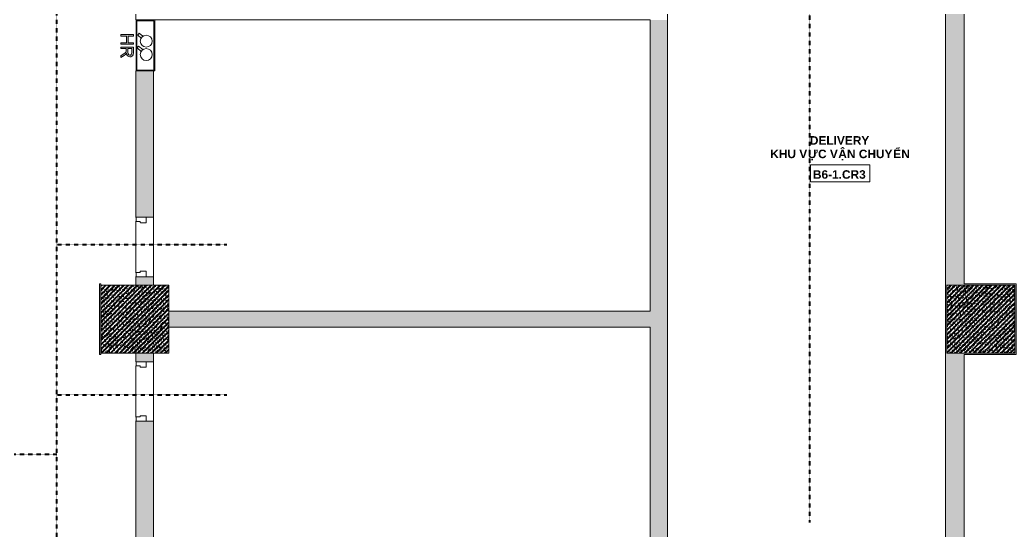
# Model space of a CAD drawing. Header units: millimetres. Extents: x -32090 to 18410, y 18847 to 76047.
# Drawn here: x -4740 to 6975, y 24855 to 30867 of the extents above; entities that cross this region are included whole.
import ezdxf

# ---------------------------------------------------------------- set-up
doc = ezdxf.new("R2010")
doc.units = ezdxf.units.MM
doc.linetypes.add('dash 1-1', pattern=[2, 1, -1])
for name, color, linetype, lineweight in [('A-AREA-IDEN', 2, 'Continuous', 9), ('A-DETL', 90, 'Continuous', 5), ('A-DOOR', 31, 'Continuous', 5), ('A-WALL', 113, 'Continuous', 5), ('A-WALL-PATT', 111, 'Continuous', 5), ('P-SANR-FIXT', 6, 'Continuous', 5), ('S-COLS', 52, 'Continuous', 5)]:
    doc.layers.add(name, color=color, linetype=linetype, lineweight=lineweight)
doc.styles.add('Arial_B', font='arialbd.ttf', dxfattribs={"height": 100})
doc.styles.add('Arial_B_1', font='arialbd.ttf', dxfattribs={"height": 100})
pattern_1 = [(50, (0, 0), (63.7639, -5.57885), [6.667, -73.342]), (355, (0, 0), (-12.33488, 66.86951), [5.334, -58.674]), (100.451, (5.314, -0.465), (51.43036, 61.29098), [5.667, -62.332]), (46.184, (0, 17.78), (94.87722, -14.71484), [10.001, -110.014]), (96.636, (7.91, 16.55), (83.09115, 86.5993), [8.5, -93.497]), (351.184, (0, 17.78), (83.09204, 86.59928), [8.001, -88.011]), (21, (8.89, 13.335), (53.06449, -35.79273), [6.667, -73.342]), (326, (8.89, 13.335), (21.63066, 64.46546), [5.334, -58.674]), (71.451, (13.31, 10.35), (74.69646, 28.67237), [5.667, -62.332]), (37.5, (0, 0), (1.080413, 29.594271), [1.676, -56.286, 1.676, -57.887, -58.896]), (37.5, (0, 0), (1.080413, 29.594271), [-117.526, 1.676, -57.22]), (7.5, (0, 0), (23.386368, 35.063507), [1.676, -32.283, 1.676, -54.953, -22.447]), (7.5, (0, 0), (23.386368, 35.063507), [-90.589, 1.676, -20.771]), (327.5, (-19.825, 0), (47.456567, -2.005468), [1.676, -20.549, 1.676, -67.666, -92.011]), (327.5, (-19.825, 0), (47.456567, -2.005468), [-91.567, 1.676, -90.335]), (317.5, (-28.715, 0), (51.84495, 8.89904), [1.676, -27.216, 1.676, -44.374, -65.341]), (317.5, (-28.715, 0), (51.84495, 8.89904), [-74.943, 1.676, -63.665]), (45, (0, 0), (-26.71591, 26.71591), []), (45, (0, 10.89), (-26.71591, 26.71591), [])]

# ---------------------------------------------------------------- blocks, each defined once
blk = doc.blocks.new('HR AM TUONG 12 - HR-11245543-1st Traffic Floor Plan - Pedestrian')
at = {"layer": 'P-SANR-FIXT'}
h = blk.add_hatch(color=256, dxfattribs=at)
h.paths.add_polyline_path([(106, 282), (88, 282), (88, 218), (65, 218), (55, 218), (46, 222), (36, 231), (21, 253), (3, 282), (-18, 282), (6, 242), (22, 222), (32, 215), (13, 210), (1, 201), (-7, 188), (-9, 175), (-8, 163), (-3, 153), (4, 144), (13, 138), (42, 134), (106, 134), (106, 218)])
h.paths.add_polyline_path([(88, 199), (88, 153), (42, 153), (26, 155), (17, 159), (11, 167), (9, 176), (13, 188), (26, 197), (46, 199), (65, 199)])
blk.add_hatch(color=256, dxfattribs=at).paths.add_polyline_path([(138, 282), (138, 134), (157, 134), (157, 194), (235, 194), (235, 134), (254, 134), (254, 282), (235, 282), (235, 213), (157, 213), (157, 282)])
at = {"layer": 'P-SANR-FIXT', "color": 7}
for p, q in [((3, 282), (-18, 282)), ((-18, 282), (6, 242)), ((22, 252), (3, 282)), ((6, 242), (21, 223)), ((36, 231), (22, 252)), ((106, 282), (88, 282)), ((88, 282), (88, 218)), ((106, 134), (106, 282)), ((157, 282), (138, 282)), ((138, 282), (138, 134)), ((157, 213), (157, 282)), ((254, 282), (235, 282)), ((235, 282), (235, 213)), ((254, 134), (254, 282)), ((-7, 189), (-9, 175)), ((-9, 175), (-8, 163)), ((-8, 163), (-3, 153)), ((1, 201), (-7, 189)), ((-3, 153), (4, 144)), ((13, 210), (1, 201)), ((4, 144), (13, 138)), ((9, 176), (13, 188)), ((11, 167), (9, 176)), ((17, 159), (11, 167)), ((32, 215), (13, 210)), ((13, 188), (25, 196)), ((13, 138), (42, 134)), ((27, 155), (17, 159)), ((21, 223), (32, 215)), ((25, 196), (46, 199)), ((42, 153), (27, 155)), ((46, 222), (36, 231)), ((88, 153), (42, 153)), ((42, 134), (106, 134)), ((55, 218), (46, 222)), ((46, 199), (88, 199)), ((65, 218), (55, 218)), ((88, 218), (65, 218)), ((88, 199), (88, 153)), ((138, 134), (157, 134)), ((235, 213), (157, 213)), ((157, 134), (157, 194)), ((157, 194), (235, 194)), ((235, 194), (235, 134)), ((235, 134), (254, 134)), ((-175, 102), (425, 102)), ((-175, -117), (-175, 102)), ((-175, 102), (-175, -117)), ((-165, -107), (-165, 93)), ((-165, 93), (415, 93)), ((54, 42), (95, 91)), ((76, 21), (118, 72)), ((118, 72), (95, 91)), ((212, 42), (246, 83)), ((233, 21), (269, 64)), ((269, 64), (246, 83)), ((415, 93), (415, -107)), ((425, 102), (425, -117)), ((425, -117), (425, 102)), ((415, -107), (-165, -107)), ((-175, -117), (425, -117)), ((425, -117), (-175, -117))]:
    blk.add_line(p, q, dxfattribs=at)
for centre in [(18, -18), (175, -18)]:
    blk.add_circle(centre, 70, dxfattribs=at)
blk = doc.blocks.new('DP4-D101 - DP4-D101-12537075-1st Traffic Floor Plan - Pedestrian')
at = {"layer": 'A-DOOR'}
for p, q in [((-347, 18), (-288, 18)), ((-285, 14), (-285, -49)), ((285, -49), (285, 14)), ((288, 18), (347, 18)), ((-303, -102), (-347, -102)), ((-300, -56), (-300, -100)), ((-288, -53), (-297, -53)), ((297, -53), (288, -53)), ((300, -100), (300, -56)), ((347, -102), (303, -102))]:
    blk.add_line(p, q, dxfattribs=at)
for centre, start, end in [((-347, 14), 90, 180), ((-347, 14), 90, 180), ((-288, 14), 0, 90), ((-288, 14), 0, 90), ((288, 14), 90, 180), ((288, 14), 90, 180), ((347, 14), 0, 90), ((347, 14), 0, 90), ((-347, -100), 179.9639, 270), ((-347, -100), 179.9639, 218.5508), ((-347, -100), 231.4131, 270), ((-303, -100), 270, 0), ((-303, -100), 270, 360), ((-297, -56), 90, 180), ((-288, -49), 270, 0), ((-288, -49), 270, 0), ((288, -49), 180, 270), ((288, -49), 180, 270), ((297, -56), 0, 90), ((303, -100), 180, 270), ((303, -100), 180, 270), ((347, -100), 270, 0.0361), ((347, -100), 270, 308.5869), ((347, -100), 321.4492, 0.0361)]:
    blk.add_arc(centre, 3, start, end, dxfattribs=at)
blk = doc.blocks.new('DP4-D101 - DP4-D101-12537630-1st Traffic Floor Plan - Pedestrian')
at = {"layer": 'A-DOOR'}
for p, q in [((-303, 102), (-347, 102)), ((-300, 56), (-300, 99)), ((-288, 52), (-297, 52)), ((-285, -15), (-285, 49)), ((285, 49), (285, -15)), ((297, 52), (288, 52)), ((300, 99), (300, 56)), ((347, 102), (303, 102)), ((-347, -18), (-288, -18)), ((288, -18), (347, -18))]:
    blk.add_line(p, q, dxfattribs=at)
for centre, start, end in [((-347, 99), 90, 180.0361), ((-347, 99), 141.4492, 180.0361), ((-347, 99), 90, 128.5869), ((-303, 99), 0, 90), ((-303, 99), 360, 90), ((-297, 56), 180, 270), ((-288, 49), 360, 90), ((-288, 49), 360, 90), ((288, 49), 90, 180), ((288, 49), 90, 180), ((297, 56), 270, 360), ((303, 99), 90, 180), ((303, 99), 90, 180), ((347, 99), 359.9639, 90), ((347, 99), 51.4131, 90), ((347, 99), 359.9639, 38.5508), ((-347, -15), 180, 270), ((-347, -15), 180, 270), ((-288, -15), 270, 360), ((-288, -15), 270, 360), ((288, -15), 180, 270), ((288, -15), 180, 270), ((347, -15), 270, 360), ((347, -15), 270, 0)]:
    blk.add_arc(centre, 3, start, end, dxfattribs=at)
blk = doc.blocks.new('Room Tag - Room Tag-8377849-1st Traffic Floor Plan - Pedestrian')
at = {"layer": 'A-AREA-IDEN'}
for p, q in [((-7, -0.80625), (-7, -4.80625)), ((-7, -0.80625), (7, -0.80625)), ((7, -0.80625), (7, -4.80625)), ((-7, -4.80625), (7, -4.80625))]:
    blk.add_line(p, q, dxfattribs=at)

msp = doc.modelspace()

# ---------------------------------------------------------------- hatches: boundary and pattern name
at = {"layer": 'A-WALL-PATT'}
h = msp.add_hatch(color=256, dxfattribs=at)
h.paths.add_polyline_path([(6365, 24742), (6365, 26932), (6145, 26932), (6145, 24742)])
h.paths.add_polyline_path([(6160, 26947), (6160, 27747), (6145, 27747), (6145, 26947)])
h.paths.add_polyline_path([(6145, 27762), (6365, 27762), (6365, 31032), (6145, 31032), (6145, 27999)])
h.paths.add_polyline_path([(6160, 32932), (6365, 32932), (6365, 33047), (6145, 33047), (6145, 32932)])
for points in [[(2875, 24742), (2875, 30867), (2670, 30867), (2670, 24742)], [(-3805, 27762), (-3805, 26932), (-3790, 26932), (-3790, 27762)], [(6960, 27747), (6975, 27747), (6975, 27762), (6145, 27762), (6145, 27747)], [(6975, 26932), (6975, 27747), (6960, 27747), (6960, 26932)], [(2670, 27252), (2670, 27442), (-2990, 27442), (-2990, 27252), (-1037, 27252)], [(6145, 26932), (6960, 26932), (6960, 26947), (6145, 26947)]]:
    msp.add_hatch(color=256, dxfattribs=at).paths.add_polyline_path(points)
h = msp.add_hatch(color=256, dxfattribs=at)
h.paths.add_polyline_path([(-3360, 23917), (-3360, 23927), (-3170, 23927), (-3170, 26147), (-3375, 26147), (-3375, 23917)])
h.paths.add_polyline_path([(-3170, 26847), (-3170, 26947), (-3375, 26947), (-3375, 26847), (-3349, 26847)])
h.paths.add_polyline_path([(-3170, 27747), (-3170, 27847), (-3375, 27847), (-3375, 27747), (-3349, 27747)])
h.paths.add_polyline_path([(-3349, 28547), (-3170, 28547), (-3170, 30267), (-3375, 30267), (-3375, 28547)])
at = {"layer": 'S-COLS'}
h = msp.add_hatch(dxfattribs=at)
h.set_pattern_fill('FP_1', color=256, style=0, pattern_type=2)
h.set_pattern_definition(pattern_1)
h.paths.add_polyline_path([(-3349, 26947), (-2990, 26947), (-2990, 27747), (-3790, 27747), (-3790, 26947), (-3375, 26947)])
h = msp.add_hatch(dxfattribs=at)
h.set_pattern_fill('FP_1', color=256, style=0, pattern_type=2)
h.set_pattern_definition(pattern_1)
h.paths.add_polyline_path([(6160, 26947), (6960, 26947), (6960, 27747), (6160, 27747)])

# ---------------------------------------------------------------- linework, layer by layer
at = {"layer": 'A-DETL', "linetype": 'dash 1-1', "lineweight": 40}
for p, q in [((-4305, 23112), (-4305, 72247)), ((4548, 24957), (4548, 51982)), ((-4305, 28227), (-2305, 28227)), ((-4305, 26457), (-2305, 26457)), ((-4305, 25757), (-5995, 25757))]:
    msp.add_line(p, q, dxfattribs=at)
at = {"layer": 'A-WALL', "lineweight": 15}
for p, q in [((2875, 24752), (2875, 34042)), ((-3375, 33532), (-3375, 30867)), ((6145, 31032), (6145, 27762)), ((6365, 27762), (6365, 31032)), ((-3155, 30867), (2670, 30867)), ((2670, 30867), (2670, 27442)), ((-3375, 30267), (-3375, 28547)), ((-3170, 28547), (-3170, 30267)), ((-3375, 28547), (-3170, 28547)), ((-3375, 27847), (-3375, 27747)), ((-3170, 27847), (-3375, 27847)), ((-3170, 27747), (-3170, 27847)), ((-3805, 27762), (-3805, 26932)), ((-3790, 27762), (-3805, 27762)), ((-3790, 26932), (-3790, 27762)), ((6145, 27762), (6145, 27747)), ((6145, 27747), (6145, 26947)), ((6160, 27747), (6960, 27747)), ((6975, 27762), (6365, 27762)), ((6960, 27747), (6960, 26947)), ((6975, 26932), (6975, 27762)), ((2670, 27442), (-2990, 27442)), ((-2990, 27442), (-2990, 27252)), ((-2990, 27252), (2670, 27252)), ((2670, 27252), (2670, 23917)), ((-3375, 26947), (-3375, 26847)), ((-3170, 26847), (-3170, 26947)), ((6145, 26947), (6145, 26932)), ((6960, 26947), (6160, 26947)), ((-3805, 26932), (-3790, 26932)), ((-3375, 26847), (-3170, 26847)), ((6145, 26932), (6145, 24752)), ((6365, 26932), (6975, 26932)), ((6365, 24742), (6365, 26932)), ((-3375, 26147), (-3375, 23612)), ((-3170, 26147), (-3375, 26147)), ((-3170, 23927), (-3170, 26147))]:
    msp.add_line(p, q, dxfattribs=at)
at = {"layer": 'A-WALL'}
for p, q in [((-3375, 28544), (-3375, 28547)), ((-3375, 27894), (-3375, 28500)), ((-3170, 28547), (-3170, 27847)), ((-3375, 27847), (-3375, 27850)), ((-3375, 26844), (-3375, 26847)), ((-3170, 26847), (-3170, 26147)), ((-3375, 26194), (-3375, 26800)), ((-3375, 26147), (-3375, 26150))]:
    msp.add_line(p, q, dxfattribs=at)
at = {"layer": 'S-COLS', "lineweight": 15}
for p, q in [((-3375, 27747), (-3790, 27747)), ((-3790, 27747), (-3790, 26947)), ((-3170, 27747), (-3375, 27747)), ((-2990, 27747), (-3170, 27747)), ((-2990, 26947), (-2990, 27747)), ((6960, 27747), (6160, 27747)), ((6160, 27747), (6160, 26947)), ((6960, 26947), (6960, 27747)), ((-3790, 26947), (-3375, 26947)), ((-3375, 26947), (-3170, 26947)), ((-3170, 26947), (-2990, 26947)), ((6160, 26947), (6960, 26947))]:
    msp.add_line(p, q, dxfattribs=at)

# ---------------------------------------------------------------- block references
at = {"layer": 'A-AREA-IDEN', "xscale": 49.99999999999998, "yscale": 49.99999999999998, "zscale": 49.99999999999998}
msp.add_blockref('Room Tag - Room Tag-8377849-1st Traffic Floor Plan - Pedestrian', (4907, 29203), dxfattribs=at)
at = {"layer": 'A-DOOR'}
for name, p, rotation in [('DP4-D101 - DP4-D101-12537075-1st Traffic Floor Plan - Pedestrian', (-3272, 28197), 269.9999999999999), ('DP4-D101 - DP4-D101-12537630-1st Traffic Floor Plan - Pedestrian', (-3272, 26497), 89.99999999999991)]:
    msp.add_blockref(name, p, dxfattribs=dict(at, rotation=rotation))
at = {"layer": 'P-SANR-FIXT', "color": 7, "rotation": 89.99999999999991}
msp.add_blockref('HR AM TUONG 12 - HR-11245543-1st Traffic Floor Plan - Pedestrian', (-3272, 30442), dxfattribs=at)

# ---------------------------------------------------------------- texts
at = {"layer": 'A-AREA-IDEN', "char_height": 100, "attachment_point": 1}
for s, insert, width, style in [('DELIVERY', (4550, 29500), 861.81, 'Arial_B'), ('KHU V', (4084, 29341), 537.13, 'Arial_B'), ('\\fArial|b1|i0|c254|p34|;Ự', (4527, 29341), 144.3, 'Arial_B_1'), ('C V', (4646, 29341), 288.61, 'Arial_B'), ('\\fArial|b1|i0|c254|p34|;Ậ', (4884, 29341), 124.26, 'Arial_B_1'), ('N CHUY', (4986, 29341), 657.38, 'Arial_B'), ('\\fArial|b1|i0|c254|p34|;Ể', (5529, 29341), 116.24, 'Arial_B_1'), ('\\fArial|b1|i0|c0|p34|;N', (5625, 29341), 124.26, 'Arial_B'), ('B6-1.CR3', (4586, 29099), 765.61, 'Arial_B')]:
    msp.add_mtext(s, dxfattribs=dict(at, insert=insert, width=width, style=style))

doc.saveas('drawing.dxf')
